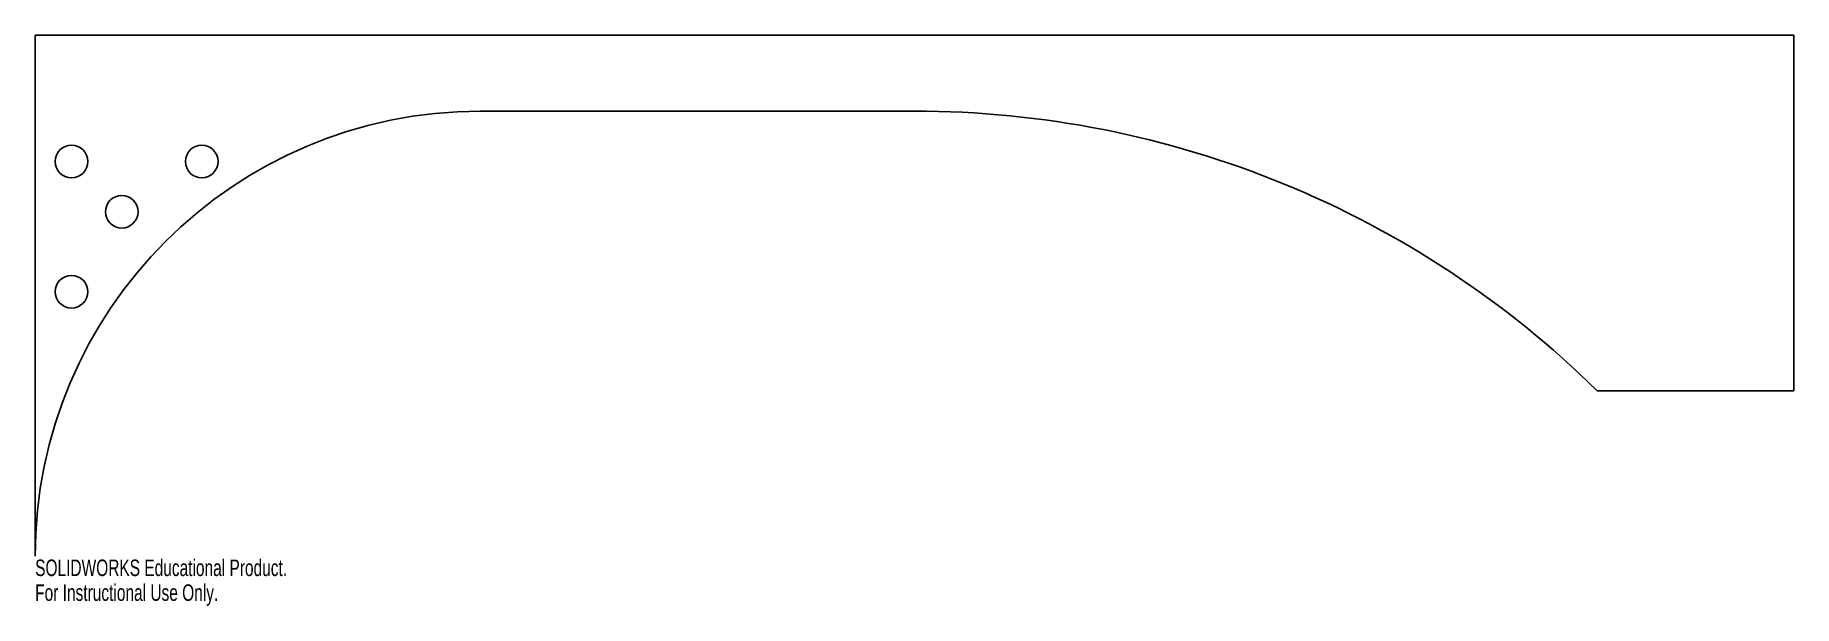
# Model space of a CAD drawing. Header units: inches. Extents: x -10.1 to 10.1, y -6.6 to 0.
import ezdxf

# ---------------------------------------------------------------- set-up
doc = ezdxf.new("R2010")
doc.units = ezdxf.units.IN
doc.header["$MEASUREMENT"] = 0
doc.styles.add('SLDTEXTSTYLE0', font='TXT', dxfattribs={"width": 0.7})

msp = doc.modelspace()

# ---------------------------------------------------------------- linework, layer by layer
at = {"color": 7, "linetype": 'Continuous', "lineweight": 25}
for p, q in [((-10.125, -6), (-10.125, 0)), ((-10.125, 0), (10.125, 0)), ((10.125, 0), (10.125, -4.096)), ((0, -0.875), (-5, -0.875)), ((10.125, -4.096), (7.861, -4.096))]:
    msp.add_line(p, q, dxfattribs=at)
for centre in [(-9.707, -1.455), (-8.207, -1.455), (-9.128, -2.034), (-9.707, -2.955)]:
    msp.add_circle(centre, 0.188, dxfattribs=at)
for centre, radius, start, end in [((-5, -6), 5.125, 90, 180), ((0, -12.079), 11.204, 45.4409, 90)]:
    msp.add_arc(centre, radius, start, end, dxfattribs=at)

# ---------------------------------------------------------------- texts
at = {"color": 7, "linetype": 'Continuous', "char_height": 0.1903, "attachment_point": 1, "style": 'SLDTEXTSTYLE0'}
for s, insert in [('SOLIDWORKS Educational Product.', (-10.125, -6.04)), ('For Instructional Use Only.', (-10.125, -6.326))]:
    msp.add_mtext(s, dxfattribs=dict(at, insert=insert))

doc.saveas('drawing.dxf')
